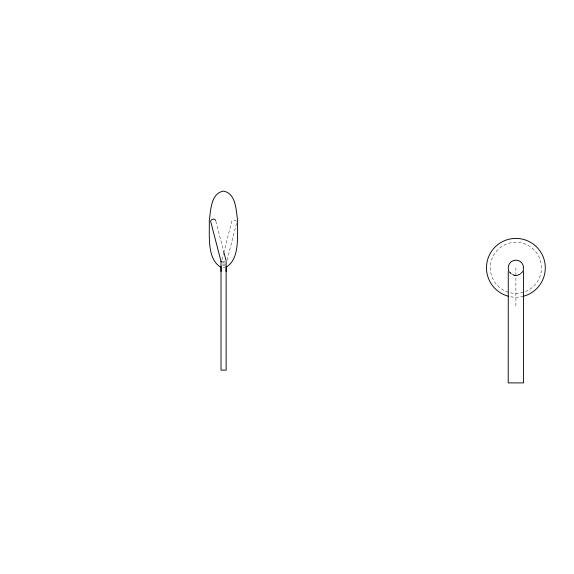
<?xml version="1.0" encoding="UTF-8"?>
<svg xmlns="http://www.w3.org/2000/svg" width="574" height="574" viewBox="0 0 574 574"><rect width="100%" height="100%" fill="white"/><g stroke="black" fill="none" stroke-linecap="round" stroke-linejoin="round"><path stroke-width="0.43" stroke-dasharray="2.87 2.15" d="M221.944 259.742L223.487 253.73M223.702 252.876L231.846 221.105C233.008 219.096 237.184 220.301 236.696 222.705L227.01 260.481M522.986 270.727C520.998 276.044 513.149 277.106 509.82 272.514M223.437 267.821L224.986 267.606M225.381 264.047L222.296 264.069M224.857 261.414L222.296 261.457M514.914 275.498L515.89 275.491M509.145 271.48L511.886 274.365L516.291 275.491L515.294 275.491L515.689 275.556L519.556 274.559L522.433 271.825A7.67 7.67 0 0 1 509.49 272.054M215.874 221.277L224.068 252.883M515.89 267.821L515.89 306.179M508.471 292.295A25.572 25.572 0 0 1 498.203 249.346A25.572 25.572 0 0 1 540.665 261.471A25.572 25.572 0 0 1 509.267 292.525M523.502 296.227A29.41 29.41 0 0 1 509.102 296.435M224.348 262.469A2.554 1.629 -12.8 0 1 222.425 262.641M225.388 264.937A2.561 1.665 6.9 0 1 222.303 264.973"/><path stroke-width="0.86" d="M221.019 271.502L221.019 261.4L210.636 221.356C210.687 219.038 214.927 218.077 215.652 220.423M226.134 271.502L226.134 261.249M226.421 266.989C240.319 258.537 237.055 234.371 237.65 220.717C236.029 210.758 236.33 193.416 223.437 191.099C210.543 193.416 210.852 210.758 209.23 220.717C209.826 234.371 206.561 258.537 220.459 266.989M221.363 261.414L221.098 261.134L221.155 261.852M224.068 252.883L226.063 260.567M523.502 270.763L523.56 382.901L508.22 382.901L508.277 271.165M226.134 266.451L226.134 370.115L221.019 370.115L221.019 266.451M508.277 296.227A29.41 29.41 0 0 1 491.796 250.953A29.41 29.41 0 0 1 539.983 250.953A29.41 29.41 0 0 1 523.502 296.227M508.815 270.777A7.67 7.67 0 0 1 515.531 260.158A7.67 7.67 0 0 1 523.215 270.103"/></g></svg>
